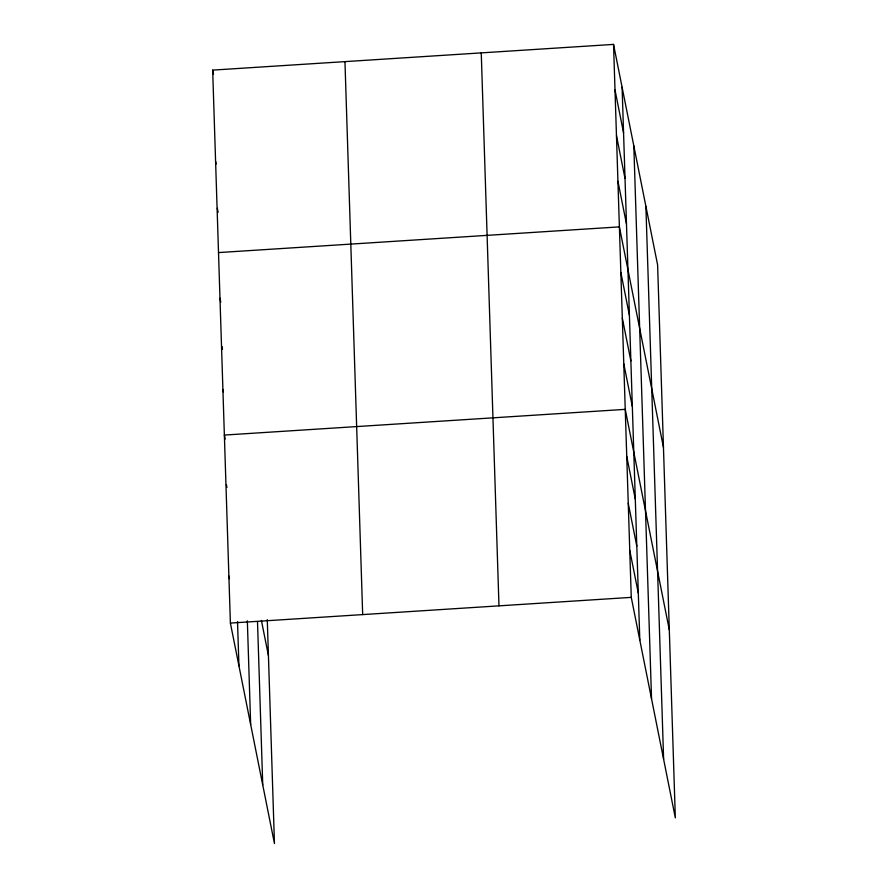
<?xml version="1.0" encoding="UTF-8"?>
<svg xmlns="http://www.w3.org/2000/svg" width="888" height="888" viewBox="0 0 888 888"><rect width="100%" height="100%" fill="white"/><g stroke="black" fill="none" stroke-linecap="round" stroke-linejoin="round"><path stroke-width="1.33" d="M267.277 619.646L274.459 843.6L230.392 623.076L212.665 70.108L613.541 44.4L657.608 264.924L675.335 817.892L631.268 597.369L613.541 44.4M218.515 252.581L619.391 226.884L663.458 447.408M230.392 623.076L631.268 597.369M615.007 90.021L623.554 132.812M616.472 135.642L625.019 178.433M617.926 181.263L626.484 224.054M620.856 272.494L629.403 315.296M622.322 318.115L630.869 360.916M623.776 363.736L632.334 406.526M669.308 629.892L625.241 409.357L224.364 435.065L225.164 439.072M626.75 456.365L635.297 499.156M628.249 503.363L636.807 546.153M629.759 550.36L638.306 593.162M212.665 70.108L213.475 74.115M215.595 161.35L216.128 164.014M217.327 208.303L218.126 212.31M219.98 298.202L220.779 302.22M221.978 346.498L222.511 349.173M222.899 389.444L223.432 392.119M261.394 620.401L268.431 655.588M226.407 484.737L226.94 487.412M228.882 576.068L229.415 578.743M645.887 206.271L663.614 759.24M633.821 145.843L651.537 698.812M622.1 87.191L639.815 640.159M481.252 52.88L498.978 605.849M344.955 61.627L362.681 614.585M257.509 621.822L262.737 784.948M247.341 620.834L250.66 724.519M237.518 621.633L238.939 665.867"/></g></svg>
